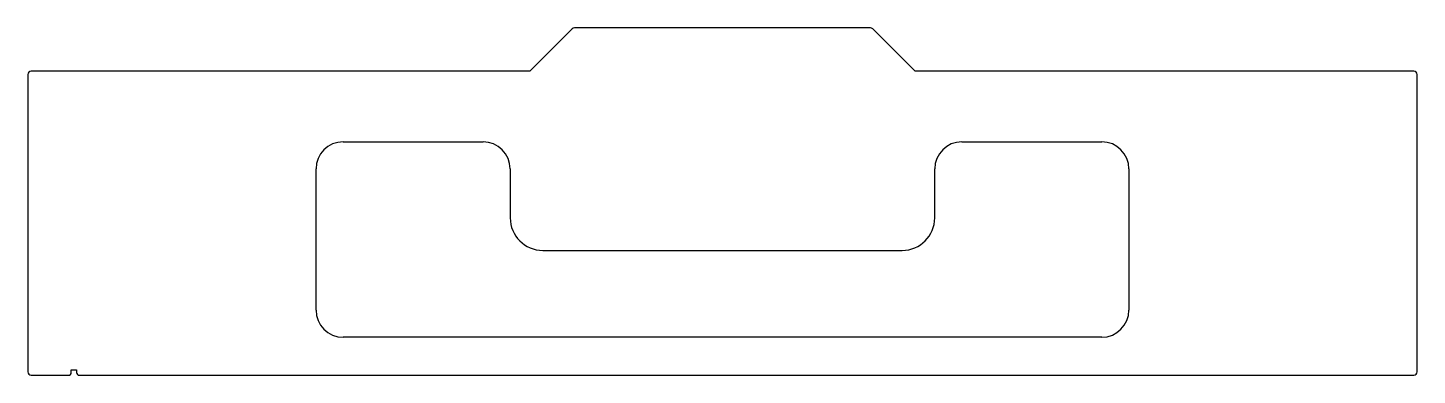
# Model space of a CAD drawing. Extents: x 1957 to 2085, y 1528 to 1560.
import ezdxf

# ---------------------------------------------------------------- set-up
doc = ezdxf.new("R2010")
doc.units = 0
doc.layers.get('0').update_dxf_attribs({"linetype": 'CONTINUOUS'})

msp = doc.modelspace()

# ---------------------------------------------------------------- linework, layer by layer
for p, q in [((2007.02, 1559.6), (2003.11, 1555.69)), ((2034.48, 1559.69), (2007.23, 1559.69)), ((2038.61, 1555.69), (2034.7, 1559.6)), ((1956.86, 1555.39), (1956.86, 1527.99)), ((2003.11, 1555.69), (1957.16, 1555.69)), ((2084.56, 1555.69), (2038.61, 1555.69)), ((2084.86, 1527.99), (2084.86, 1555.39)), ((1985.91, 1549.19), (1998.8, 1549.19)), ((2042.91, 1549.19), (2055.8, 1549.19)), ((1983.41, 1533.69), (1983.41, 1546.69)), ((2001.3, 1546.69), (2001.3, 1542.19)), ((2040.41, 1542.19), (2040.41, 1546.69)), ((2058.3, 1546.69), (2058.3, 1533.69)), ((2004.3, 1539.19), (2037.41, 1539.19)), ((2055.8, 1531.19), (1985.91, 1531.19)), ((1957.16, 1527.69), (1960.61, 1527.69)), ((1960.86, 1527.94), (1960.86, 1528.19)), ((1960.86, 1528.19), (1961.36, 1528.19)), ((1961.36, 1528.19), (1961.36, 1527.94)), ((1961.61, 1527.69), (2084.56, 1527.69))]:
    msp.add_line(p, q)
for centre, radius, start, end in [((2007.23, 1559.39), 0.3, 90, 135), ((2034.48, 1559.39), 0.3, 45, 90), ((1957.16, 1555.39), 0.3, 90, 180), ((2084.56, 1555.39), 0.3, 0, 90), ((1985.91, 1546.69), 2.5, 90, 180), ((1998.8, 1546.69), 2.5, 0, 90), ((2042.91, 1546.69), 2.5, 90, 180), ((2055.8, 1546.69), 2.5, 0, 90), ((2004.3, 1542.19), 3, 180, 270), ((2037.41, 1542.19), 3, 270, 360), ((1985.91, 1533.69), 2.5, 180, 270), ((2055.8, 1533.69), 2.5, 270, 360), ((1957.16, 1527.99), 0.3, 180, 270), ((1960.61, 1527.94), 0.25, 270, 0), ((1961.61, 1527.94), 0.25, 180, 270), ((2084.56, 1527.99), 0.3, 270, 0)]:
    msp.add_arc(centre, radius, start, end)

doc.saveas('drawing.dxf')
